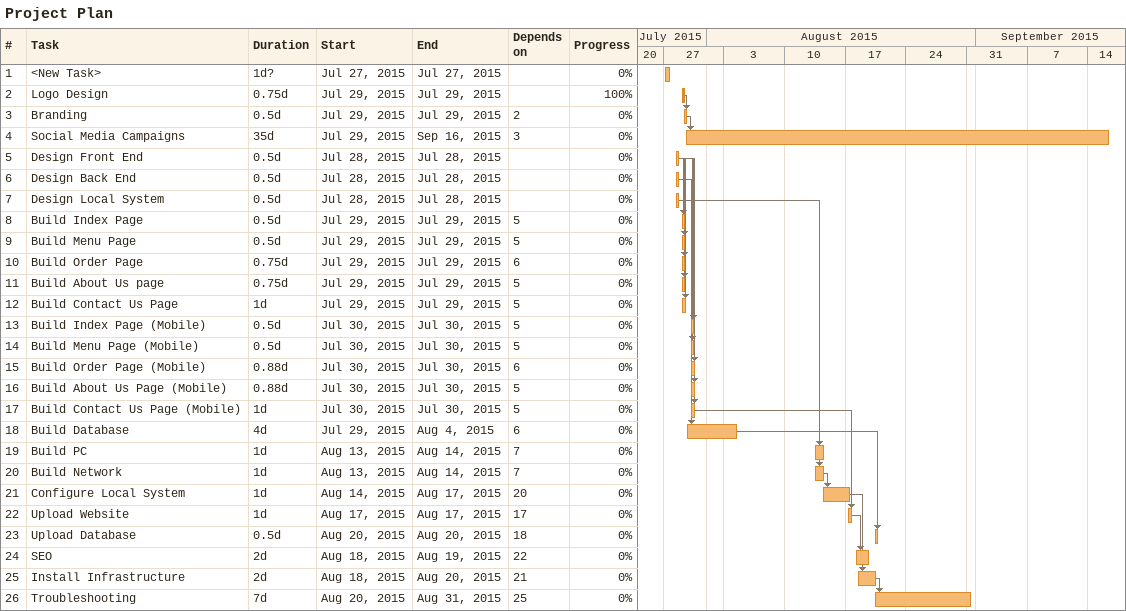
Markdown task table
Project Plan

| ID | Task | Duration | Start | Finish | Predecessors | % complete |
|---|---|---|---|---|---|---|
| 1 | <New Task> | 1d? | 2015-07-27 | 2015-07-27 |  | 0 |
| 2 | Logo Design | 0.75d | 2015-07-29 | 2015-07-29 |  | 100 |
| 3 | Branding | 0.5d | 2015-07-29 | 2015-07-29 | 2 | 0 |
| 4 | Social Media Campaigns | 35d | 2015-07-29 | 2015-09-16 | 3 | 0 |
| 5 | Design Front End | 0.5d | 2015-07-28 | 2015-07-28 |  | 0 |
| 6 | Design Back End | 0.5d | 2015-07-28 | 2015-07-28 |  | 0 |
| 7 | Design Local System | 0.5d | 2015-07-28 | 2015-07-28 |  | 0 |
| 8 | Build Index Page | 0.5d | 2015-07-29 | 2015-07-29 | 5 | 0 |
| 9 | Build Menu Page | 0.5d | 2015-07-29 | 2015-07-29 | 5 | 0 |
| 10 | Build Order Page | 0.75d | 2015-07-29 | 2015-07-29 | 6 | 0 |
| 11 | Build About Us page | 0.75d | 2015-07-29 | 2015-07-29 | 5 | 0 |
| 12 | Build Contact Us Page | 1d | 2015-07-29 | 2015-07-29 | 5 | 0 |
| 13 | Build Index Page (Mobile) | 0.5d | 2015-07-30 | 2015-07-30 | 5 | 0 |
| 14 | Build Menu Page (Mobile) | 0.5d | 2015-07-30 | 2015-07-30 | 5 | 0 |
| 15 | Build Order Page (Mobile) | 0.88d | 2015-07-30 | 2015-07-30 | 6 | 0 |
| 16 | Build About Us Page (Mobile) | 0.88d | 2015-07-30 | 2015-07-30 | 5 | 0 |
| 17 | Build Contact Us Page (Mobile) | 1d | 2015-07-30 | 2015-07-30 | 5 | 0 |
| 18 | Build Database | 4d | 2015-07-29 | 2015-08-04 | 6 | 0 |
| 19 | Build PC | 1d | 2015-08-13 | 2015-08-14 | 7 | 0 |
| 20 | Build Network | 1d | 2015-08-13 | 2015-08-14 | 7 | 0 |
| 21 | Configure Local System | 1d | 2015-08-14 | 2015-08-17 | 20 | 0 |
| 22 | Upload Website | 1d | 2015-08-17 | 2015-08-17 | 17 | 0 |
| 23 | Upload Database | 0.5d | 2015-08-20 | 2015-08-20 | 18 | 0 |
| 24 | SEO | 2d | 2015-08-18 | 2015-08-19 | 22 | 0 |
| 25 | Install Infrastructure | 2d | 2015-08-18 | 2015-08-20 | 21 | 0 |
| 26 | Troubleshooting | 7d | 2015-08-20 | 2015-08-31 | 25 | 0 |
